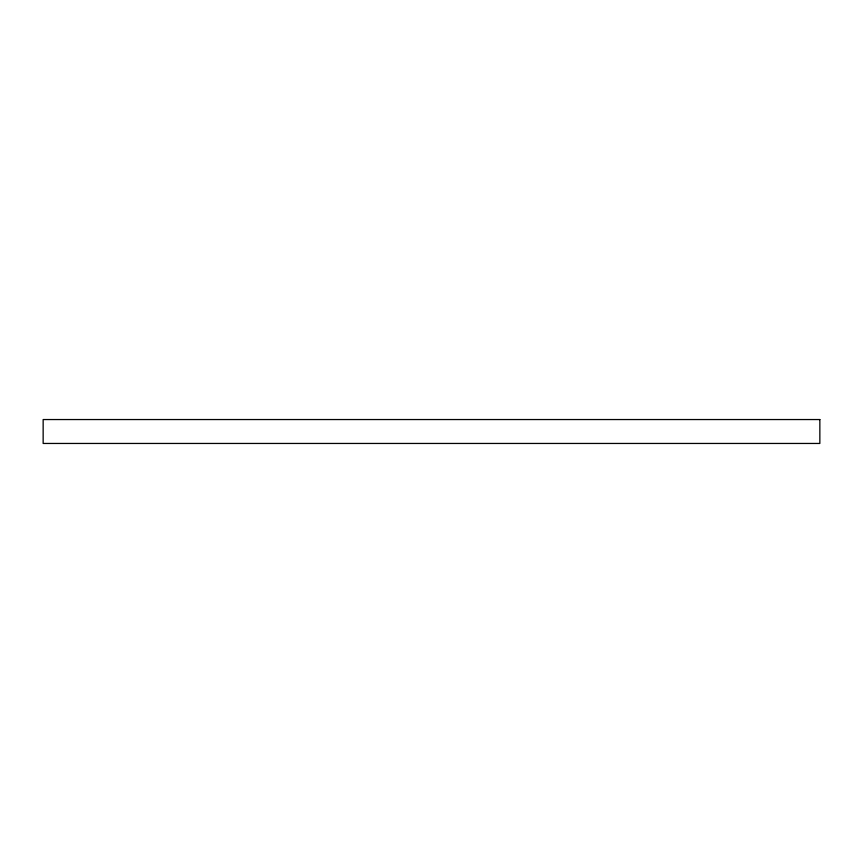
<?xml version="1.0" encoding="UTF-8"?>
<svg xmlns="http://www.w3.org/2000/svg" width="863" height="863" viewBox="0 0 863 863"><rect width="100%" height="100%" fill="white"/><g stroke="black" fill="none" stroke-linecap="round" stroke-linejoin="round"><path stroke-width="1.29" d="M819.85 419.547L43.15 419.547L43.15 443.453L819.85 443.453L819.85 419.547"/></g></svg>
